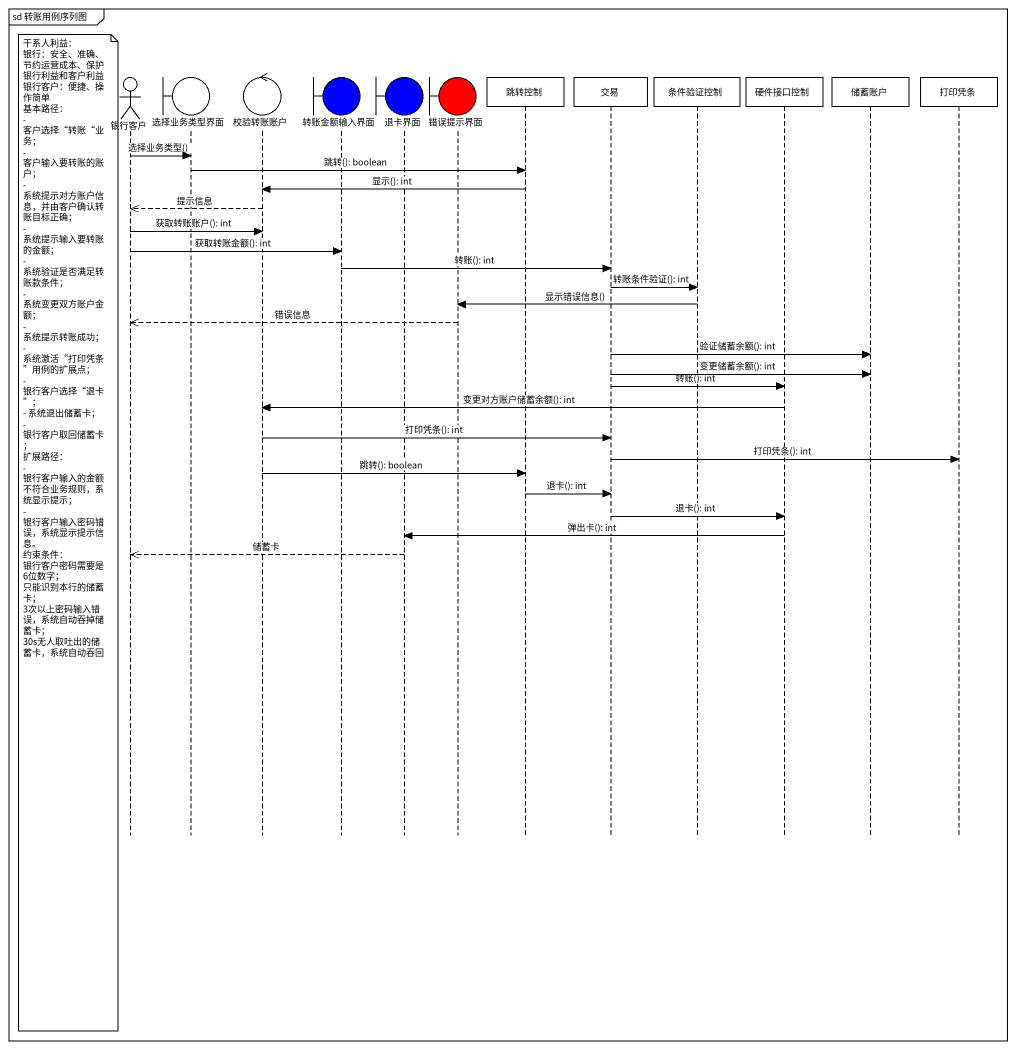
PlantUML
@startuml
mainframe sd 转账用例序列图
hide footbox
actor 银行客户
boundary 选择业务类型界面
control 校验转账账户
boundary 转账金额输入界面 #0000FF
boundary 退卡界面 #0000FF
boundary 错误提示界面 #FF0000
participant 跳转控制
participant 交易
participant 条件验证控制
participant 硬件接口控制
participant 储蓄账户
participant 打印凭条

银行客户 -> 选择业务类型界面 : 选择业务类型()
选择业务类型界面 -> 跳转控制 : 跳转(): boolean
跳转控制 -> 校验转账账户 : 显示(): int
校验转账账户 -->> 银行客户 : 提示信息
银行客户 -> 校验转账账户 : 获取转账账户(): int
银行客户 -> 转账金额输入界面 : 获取转账金额(): int
转账金额输入界面 -> 交易 : 转账(): int
交易 -> 条件验证控制 : 转账条件验证(): int
条件验证控制 -> 错误提示界面 : 显示错误信息()
错误提示界面 -->> 银行客户 : 错误信息
交易 -> 储蓄账户 : 验证储蓄余额(): int
交易 -> 储蓄账户 : 变更储蓄余额(): int
交易 -> 硬件接口控制 : 转账(): int
硬件接口控制 -> 校验转账账户 : 变更对方账户储蓄余额(): int
校验转账账户 -> 交易 : 打印凭条(): int
交易 -> 打印凭条 : 打印凭条(): int
校验转账账户 -> 跳转控制 : 跳转(): boolean
跳转控制 -> 交易 : 退卡(): int
交易 -> 硬件接口控制 : 退卡(): int
note left of 银行客户
  干系人利益：
  银行：安全、准确、节约运营成本、保护银行利益和客户利益
  银行客户：便捷、操作简单
  基本路径：
  - 客户选择“转账“业务；
  - 客户输入要转账的账户；
  - 系统提示对方账户信息，并由客户确认转账目标正确；
  - 系统提示输入要转账的金额；
  - 系统验证是否满足转账款条件；
  - 系统变更双方账户金额；
  - 系统提示转账成功；
  - 系统激活“打印凭条”用例的扩展点；
  - 银行客户选择“退卡”；
  - 系统退出储蓄卡；
  - 银行客户取回储蓄卡；
  扩展路径：
  - 银行客户输入的金额不符合业务规则，系统显示提示；
  - 银行客户输入密码错误，系统显示提示信息。
  约束条件：
  银行客户密码需要是6位数字；
  只能识别本行的储蓄卡；
  3次以上密码输入错误，系统自动吞掉储蓄卡；
  30s无人取吐出的储蓄卡，系统自动吞回
end note
硬件接口控制 -> 退卡界面 : 弹出卡(): int
退卡界面 -->> 银行客户 : 储蓄卡
@enduml
